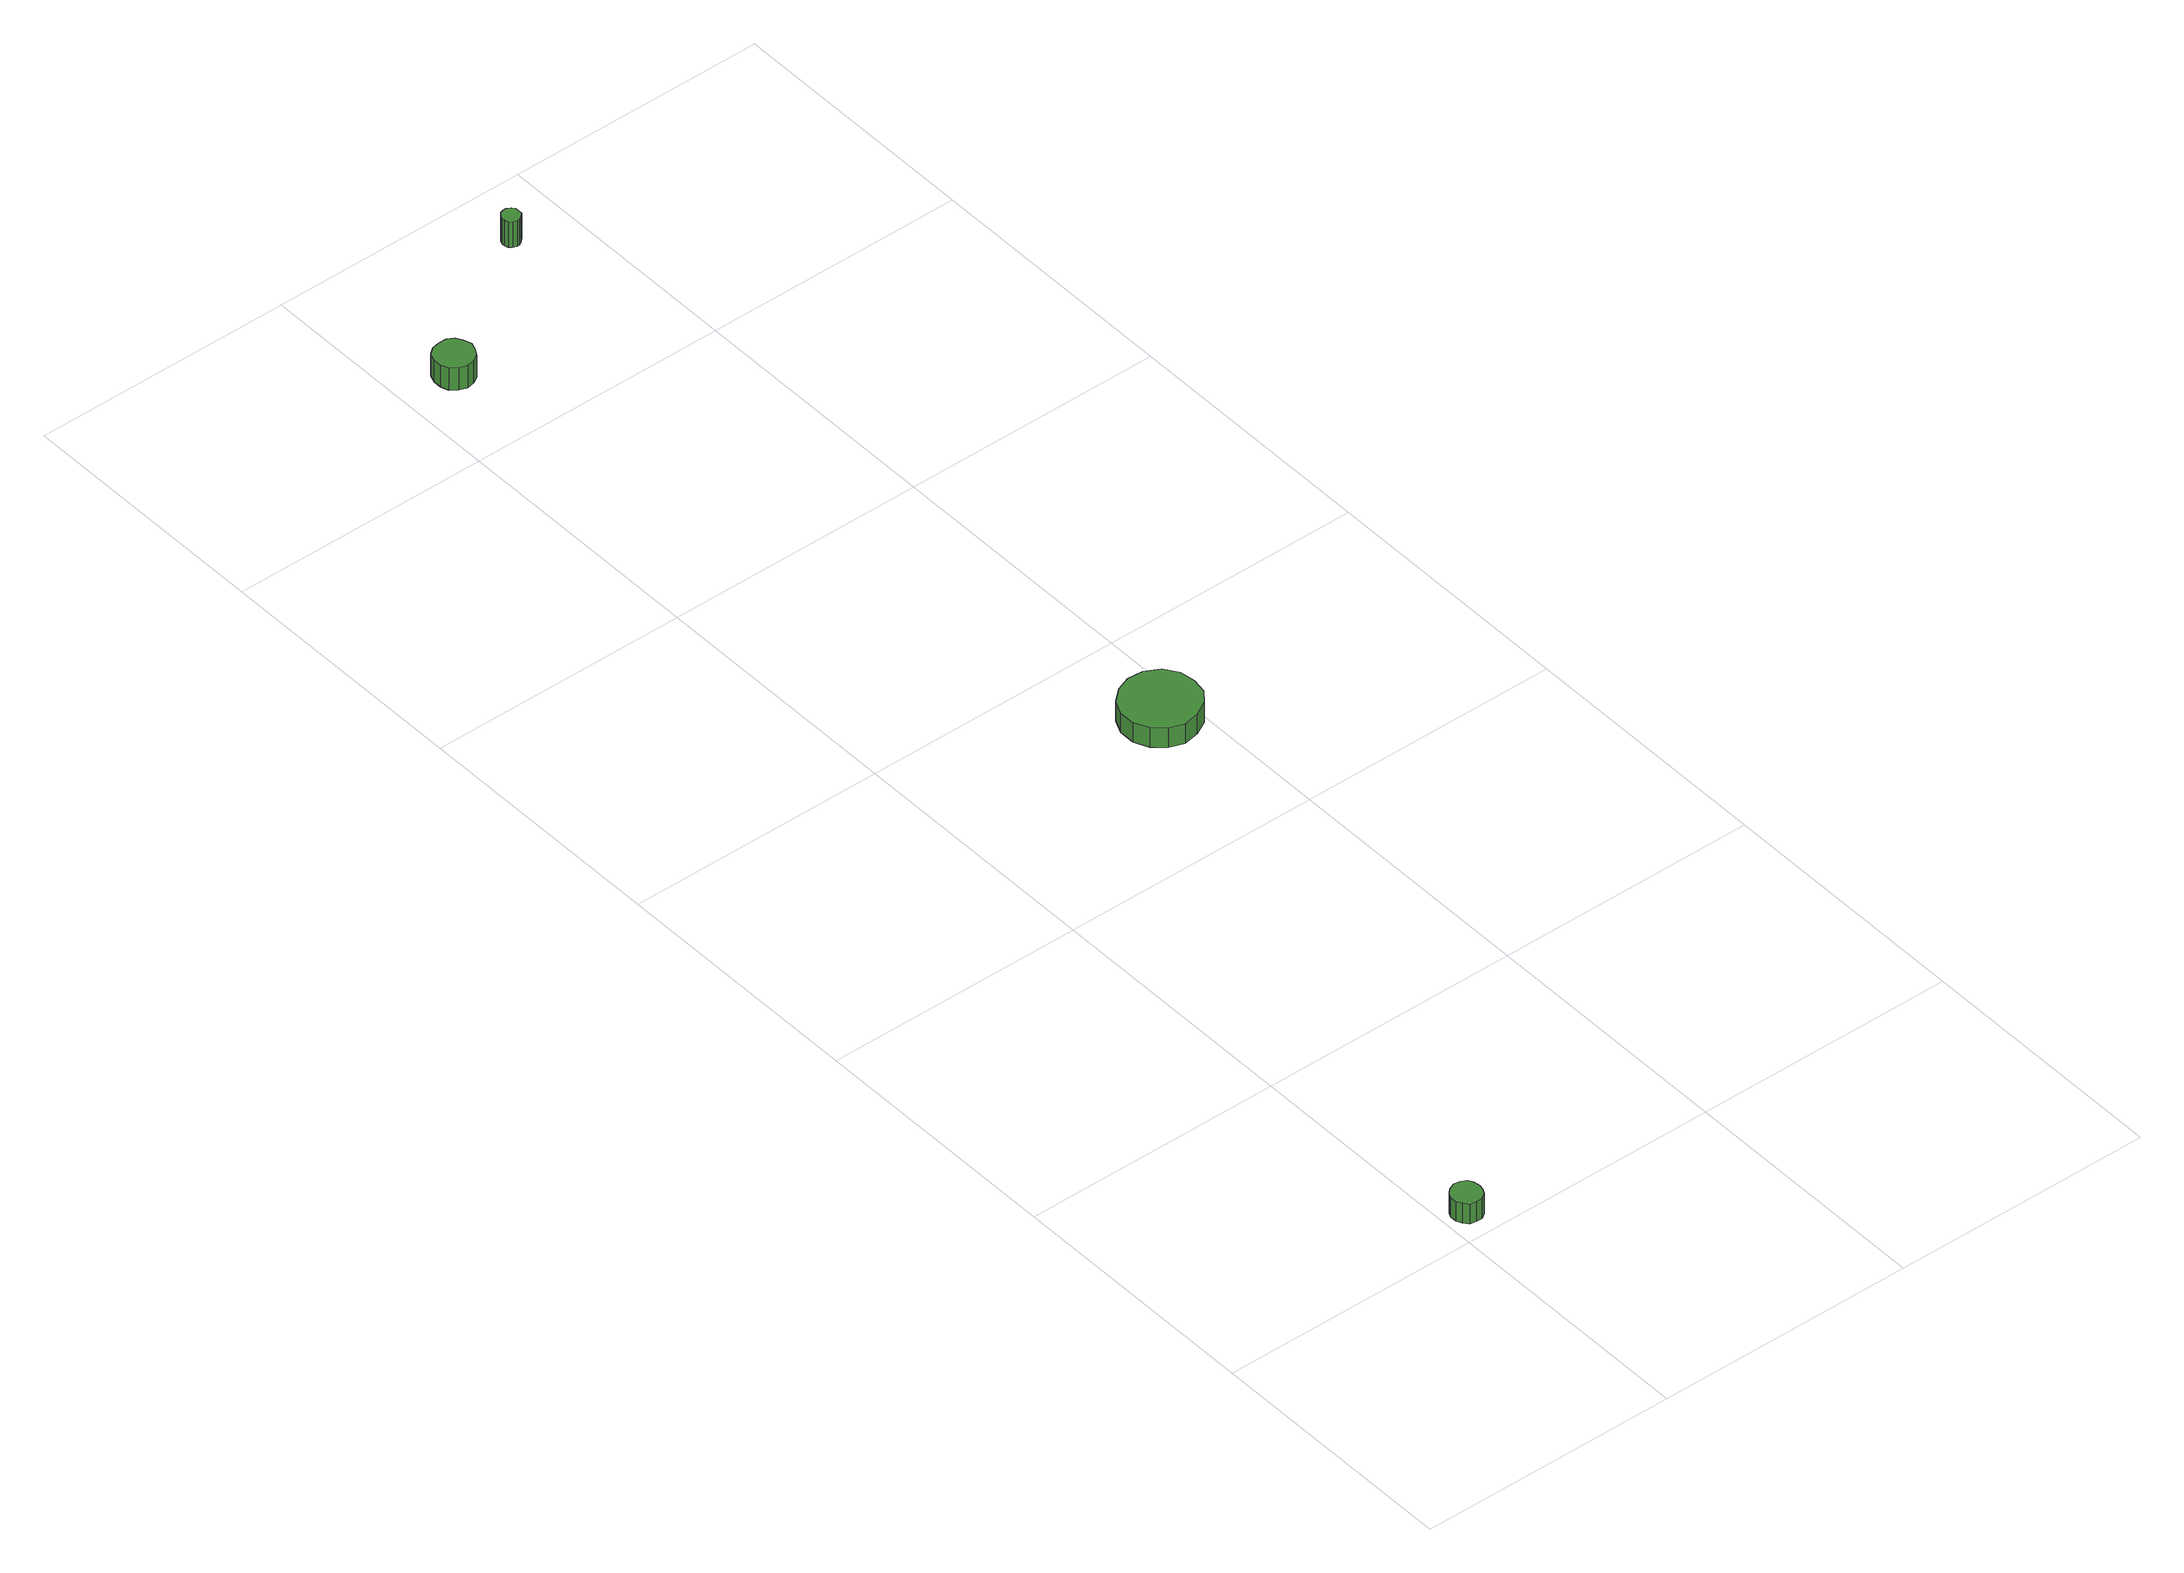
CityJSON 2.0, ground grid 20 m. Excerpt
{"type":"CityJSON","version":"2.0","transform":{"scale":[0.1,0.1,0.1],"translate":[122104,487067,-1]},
"CityObjects":{
"tree1":{"type":"SolitaryVegetationObject","attributes":{"function":"something"},"geometry":[{"type":"MultiSurface","lod":"1","boundaries":[[[0,1,2,3,4,5,6,7,8,9,10,11,12,13,14]],[[15,16,17,18,19,20,21,22,23,24,25,26,27,28,29]],[[0,29,28,1]],[[1,28,27,2]],[[2,27,26,3]],[[3,26,25,4]],[[4,25,24,5]],[[5,24,23,6]],[[6,23,22,7]],[[7,22,21,8]],[[8,21,20,9]],[[9,20,19,10]],[[10,19,18,11]],[[11,18,17,12]],[[12,17,16,13]],[[13,16,15,14]],[[14,15,29,0]]]}]},
"tree2":{"type":"SolitaryVegetationObject","attributes":{"function":"something"},"geometry":[{"type":"MultiSurface","lod":"1","boundaries":[[[30,31,32,33,34,35,36,37,38,39,40,41,42,43,44]],[[45,46,47,48,49,50,51,52,53,54,55,56,57,58,59]],[[30,59,58,31]],[[31,58,57,32]],[[32,57,56,33]],[[33,56,55,34]],[[34,55,54,35]],[[35,54,53,36]],[[36,53,52,37]],[[37,52,51,38]],[[38,51,50,39]],[[39,50,49,40]],[[40,49,48,41]],[[41,48,47,42]],[[42,47,46,43]],[[43,46,45,44]],[[44,45,59,30]]]}]},
"tree3":{"type":"SolitaryVegetationObject","attributes":{"function":"something"},"geometry":[{"type":"MultiSurface","lod":"1","boundaries":[[[60,61,62,63,64,65,66,67,68,69,70,71,72,73,74]],[[75,76,77,78,79,80,81,82,83,84,85,86,87,88,89]],[[60,89,88,61]],[[61,88,87,62]],[[62,87,86,63]],[[63,86,85,64]],[[64,85,84,65]],[[65,84,83,66]],[[66,83,82,67]],[[67,82,81,68]],[[68,81,80,69]],[[69,80,79,70]],[[70,79,78,71]],[[71,78,77,72]],[[72,77,76,73]],[[73,76,75,74]],[[74,75,89,60]]]}]},
"tree4":{"type":"SolitaryVegetationObject","attributes":{"function":"something"},"geometry":[{"type":"MultiSurface","lod":"1","boundaries":[[[90,91,92,93,94,95,96,97,98,99,100,101,102,103,104]],[[105,106,107,108,109,110,111,112,113,114,115,116,117,118,119]],[[90,119,118,91]],[[91,118,117,92]],[[92,117,116,93]],[[93,116,115,94]],[[94,115,114,95]],[[95,114,113,96]],[[96,113,112,97]],[[97,112,111,98]],[[98,111,110,99]],[[99,110,109,100]],[[100,109,108,101]],[[101,108,107,102]],[[102,107,106,103]],[[103,106,105,104]],[[104,105,119,90]]]}]}
},
"vertices":[
[27,21,27],[26,26,27],[24,30,27],[20,32,27],[15,33,27],[10,31,27],[7,28,27],[5,24,27],[5,19,27],[7,15,27],[10,11,27],[15,10,27],[20,10,27],[24,13,27],[26,17,27],[26,17,10],[24,13,10],[20,10,10],[15,10,10],[10,11,10],[7,15,10],[5,19,10],[5,24,10],[7,28,10],[10,31,10],[15,33,10],[20,32,10],[24,30,10],[26,26,10],[27,21,10],
[204,521,26],[202,533,26],[195,543,26],[184,549,26],[172,550,26],[161,546,26],[152,538,26],[147,527,26],[147,515,26],[152,504,26],[161,496,26],[172,492,26],[184,494,26],[195,500,26],[202,509,26],[202,509,9],[195,500,9],[184,494,9],[172,492,9],[161,496,9],[152,504,9],[147,515,9],[147,527,9],[152,538,9],[161,546,9],[172,550,9],[184,549,9],[195,543,9],[202,533,9],[204,521,9],
[57,1075,26],[55,1081,26],[52,1086,26],[47,1089,26],[41,1089,26],[35,1088,26],[30,1084,26],[28,1078,26],[28,1072,26],[30,1066,26],[35,1062,26],[41,1060,26],[47,1061,26],[52,1064,26],[55,1069,26],[55,1069,7],[52,1064,7],[47,1061,7],[41,1060,7],[35,1062,7],[30,1066,7],[28,1072,7],[28,1078,7],[30,1084,7],[35,1088,7],[41,1089,7],[47,1089,7],[52,1086,7],[55,1081,7],[57,1075,7],
[161,1152,30],[161,1155,30],[159,1157,30],[156,1159,30],[154,1159,30],[151,1158,30],[149,1156,30],[148,1153,30],[148,1151,30],[149,1148,30],[151,1146,30],[154,1145,30],[156,1145,30],[159,1147,30],[161,1149,30],[161,1149,8],[159,1147,8],[156,1145,8],[154,1145,8],[151,1146,8],[149,1148,8],[148,1151,8],[148,1153,8],[149,1156,8],[151,1158,8],[154,1159,8],[156,1159,8],[159,1157,8],[161,1155,8],[161,1152,8]
]}
